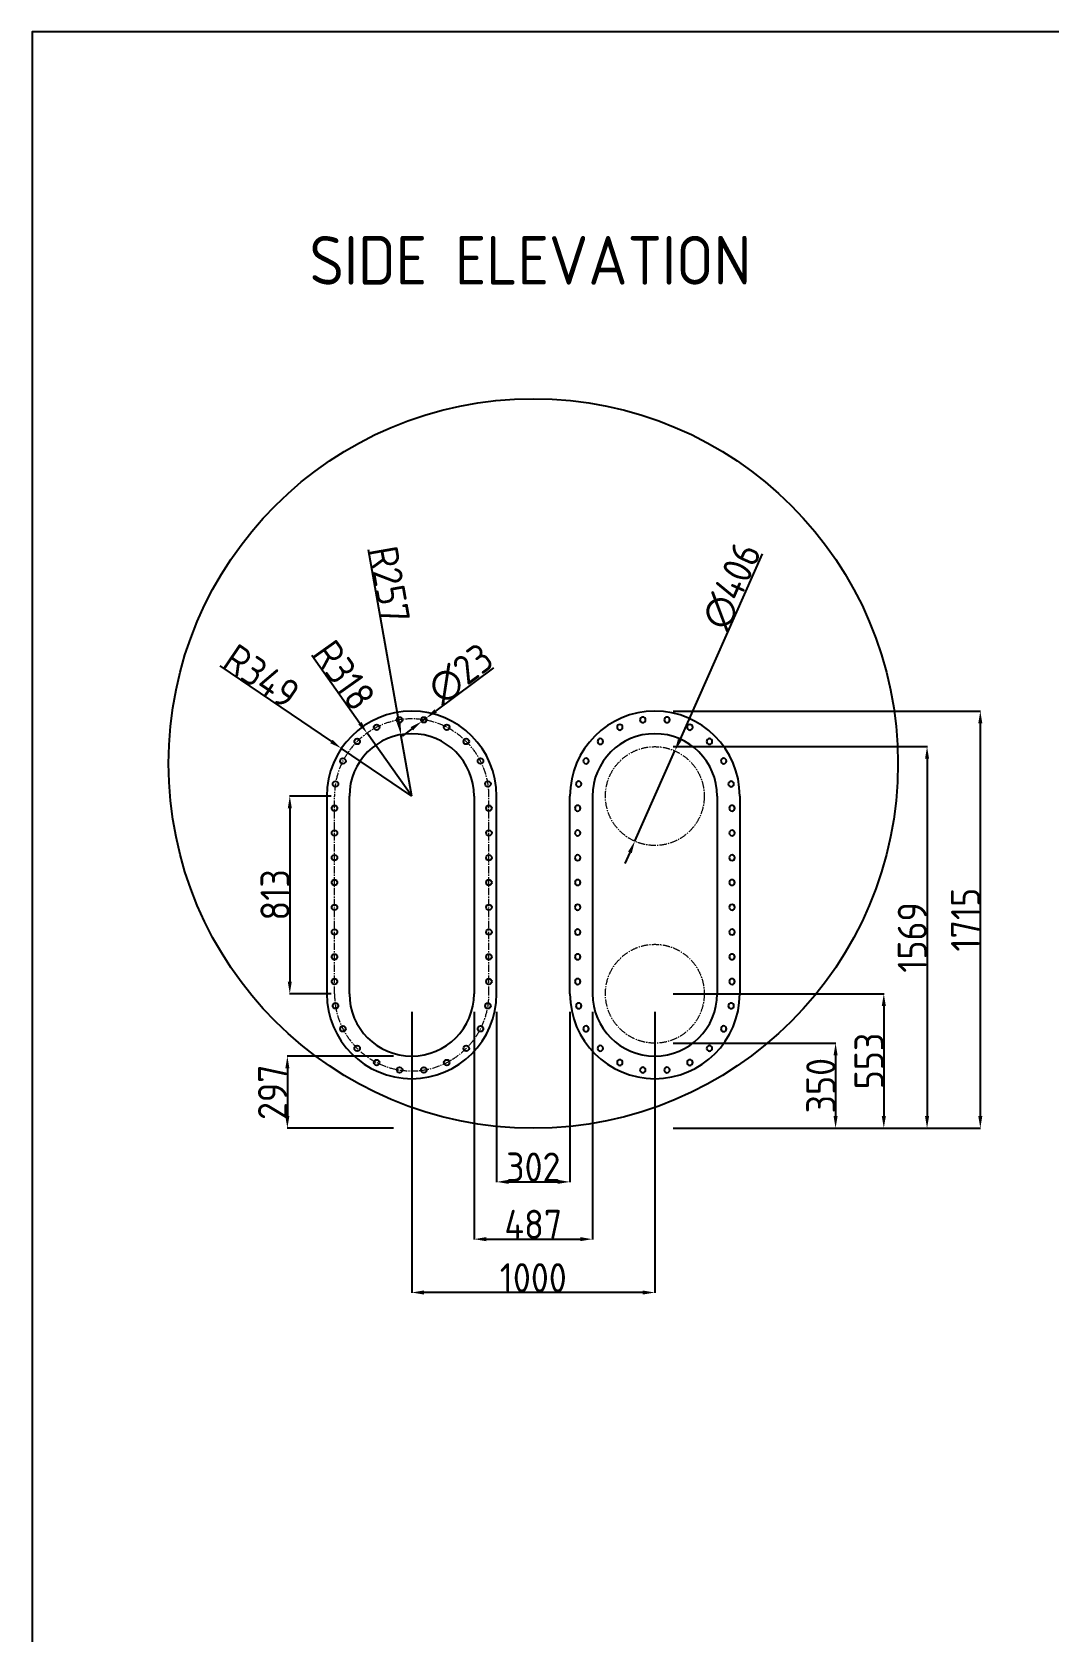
# Model space of a CAD drawing. Header units: inches. Extents: x 23330 to 45059, y 73 to 14133.
# Drawn here: x 23330 to 27509, y 7554 to 14133 of the extents above; entities that cross this region are included whole.
import ezdxf

# ---------------------------------------------------------------- set-up
doc = ezdxf.new("R2010")
doc.units = ezdxf.units.IN
doc.header["$LTSCALE"] = 40
doc.header["$MEASUREMENT"] = 0
doc.linetypes.add('CENTER2', pattern=[1.125, 0.75, -0.125, 0.125, -0.125])
doc.layers.add('fitting', color=7, linetype='CENTER2', lineweight=0)
doc.styles.get("Standard").update_dxf_attribs({"font": 'isocp.shx', "height": 120, "bigfont": '@extfont2.shx'})
doc.dimstyles.new('ISO-25', dxfattribs={"dimtxt": 120, "dimasz": 50, "dimexe": 1.25, "dimexo": 75, "dimtad": 1, "dimdec": 0, "dimtxsty": 'Standard', "dimcen": 0, "dimclrd": 1, "dimclre": 1, "dimclrt": 1, "dimazin": 0, "dimtfac": 1, "dimtdec": 0, "dimtmove": 0, "dimatfit": 3, "dimfxl": 1, "dimtfillclr": 1, "dimarcsym": 0})

# ---------------------------------------------------------------- blocks, each defined once
blk = doc.blocks.new('*U47')
blk.add_circle((0, 0), 11.5)
blk = doc.blocks.new('*U48')
at = {"color": 0, "linetype": 'ByBlock', "lineweight": -2, "transparency": 16777216, "rotation": 270.0096457540354}
for p in [(4575.4, 1843.3), (4575.4, 1741.4), (4575.4, 1639.6), (4575.5, 1537.8), (4575.5, 1435.9), (4575.5, 1334.1), (4575.5, 1232.3), (4575.5, 1130.5)]:
    blk.add_blockref('*U47', p, dxfattribs=at)
blk = doc.blocks.new('*U43')
blk.add_circle((0, 0), 11.5)
blk = doc.blocks.new('*U44')
at = {"color": 0, "linetype": 'ByBlock', "lineweight": -2, "transparency": 16777216}
for p, rotation in [((4113.8, 2176.2), 107.9999999999999), ((4208.2, 2206.8), 89.9999999999999), ((4307.6, 2206.8), 71.99999999999993), ((4402, 2176.2), 53.99999999999994), ((4033.4, 2117.8), 125.9999999999998), ((4482.4, 2117.8), 35.99999999999994), ((3975, 2037.4), 143.9999999999998), ((4540.8, 2037.4), 17.99999999999997), ((3944.3, 1942.9), 161.9999999999998)]:
    blk.add_blockref('*U43', p, dxfattribs=dict(at, rotation=rotation))
blk.add_blockref('*U43', (4571.5, 1942.9), dxfattribs=at)
blk = doc.blocks.new('*U45')
blk.add_circle((0, 0), 11.5)
blk = doc.blocks.new('*U46')
at = {"color": 0, "linetype": 'ByBlock', "lineweight": -2, "transparency": 16777216}
for p, rotation in [((4113.8, 2176.2), 107.9999999999999), ((4208.2, 2206.8), 89.9999999999999), ((4307.6, 2206.8), 71.99999999999993), ((4402, 2176.2), 53.99999999999994), ((4033.4, 2117.8), 125.9999999999998), ((4482.4, 2117.8), 35.99999999999994), ((3975, 2037.4), 143.9999999999998), ((4540.8, 2037.4), 17.99999999999997), ((3944.3, 1942.9), 161.9999999999998)]:
    blk.add_blockref('*U45', p, dxfattribs=dict(at, rotation=rotation))
blk.add_blockref('*U45', (4571.5, 1942.9), dxfattribs=at)
blk = doc.blocks.new('*U49')
blk.add_circle((0, 0), 11.5)
blk = doc.blocks.new('*U50')
at = {"color": 0, "linetype": 'ByBlock', "lineweight": -2, "transparency": 16777216, "rotation": 270.0096457540354}
for p in [(4575.4, 1843.3), (4575.4, 1741.4), (4575.4, 1639.6), (4575.5, 1537.8), (4575.5, 1435.9), (4575.5, 1334.1), (4575.5, 1232.3), (4575.5, 1130.5)]:
    blk.add_blockref('*U49', p, dxfattribs=at)
blk = doc.blocks.new('*U55')
blk.add_circle((0, 0), 11.5)
blk = doc.blocks.new('*U56')
at = {"color": 0, "linetype": 'ByBlock', "lineweight": -2, "transparency": 16777216, "rotation": 270.0096457540354}
for p in [(4575.4, 1843.3), (4575.4, 1741.4), (4575.4, 1639.6), (4575.5, 1537.8), (4575.5, 1435.9), (4575.5, 1334.1), (4575.5, 1232.3), (4575.5, 1130.5)]:
    blk.add_blockref('*U55', p, dxfattribs=at)
blk = doc.blocks.new('*U51')
blk.add_circle((0, 0), 11.5)
blk = doc.blocks.new('*U52')
at = {"color": 0, "linetype": 'ByBlock', "lineweight": -2, "transparency": 16777216}
for p, rotation in [((4113.8, 2176.2), 107.9999999999999), ((4208.2, 2206.8), 89.9999999999999), ((4307.6, 2206.8), 71.99999999999993), ((4402, 2176.2), 53.99999999999994), ((4033.4, 2117.8), 125.9999999999998), ((4482.4, 2117.8), 35.99999999999994), ((3975, 2037.4), 143.9999999999998), ((4540.8, 2037.4), 17.99999999999997), ((3944.3, 1942.9), 161.9999999999998)]:
    blk.add_blockref('*U51', p, dxfattribs=dict(at, rotation=rotation))
blk.add_blockref('*U51', (4571.5, 1942.9), dxfattribs=at)
blk = doc.blocks.new('*U53')
blk.add_circle((0, 0), 11.5)
blk = doc.blocks.new('*U54')
at = {"color": 0, "linetype": 'ByBlock', "lineweight": -2, "transparency": 16777216}
for p, rotation in [((4113.8, 2176.2), 107.9999999999999), ((4208.2, 2206.8), 89.9999999999999), ((4307.6, 2206.8), 71.99999999999993), ((4402, 2176.2), 53.99999999999994), ((4033.4, 2117.8), 125.9999999999998), ((4482.4, 2117.8), 35.99999999999994), ((3975, 2037.4), 143.9999999999998), ((4540.8, 2037.4), 17.99999999999997), ((3944.3, 1942.9), 161.9999999999998)]:
    blk.add_blockref('*U53', p, dxfattribs=dict(at, rotation=rotation))
blk.add_blockref('*U53', (4571.5, 1942.9), dxfattribs=at)
blk = doc.blocks.new('*U57')
blk.add_circle((0, 0), 11.5)
blk = doc.blocks.new('*U58')
at = {"color": 0, "linetype": 'ByBlock', "lineweight": -2, "transparency": 16777216, "rotation": 270.0096457540354}
for p in [(4575.4, 1843.3), (4575.4, 1741.4), (4575.4, 1639.6), (4575.5, 1537.8), (4575.5, 1435.9), (4575.5, 1334.1), (4575.5, 1232.3), (4575.5, 1130.5)]:
    blk.add_blockref('*U57', p, dxfattribs=at)
blk = doc.blocks.new('*D134')
at = {"color": 1, "lineweight": -2, "transparency": 16777216}
for p, q in [((24101.9, 11526.9), (24561.1, 11215.4)), ((24891.5, 10991.2), (24602.5, 11187.3))]:
    blk.add_line(p, q, dxfattribs=at)
at = {"color": 1, "transparency": 16777216}
blk.add_solid([(24565.8, 11222.3), (24556.4, 11208.5), (24602.5, 11187.3)], dxfattribs=at)
at = {"layer": 'Defpoints', "color": 0, "transparency": 16777216}
for p in [(24602.5, 11187.3), (24891.5, 10991.2)]:
    blk.add_point(p, dxfattribs=at)
at = {"color": 1, "transparency": 16777216, "insert": (24274.1, 11483.4), "char_height": 120, "attachment_point": 5, "rotation": 325.84614}
blk.add_mtext('R349', dxfattribs=at)
blk = doc.blocks.new('*D135')
at = {"color": 1, "lineweight": -2, "transparency": 16777216}
for p, q in [((24712.9, 12004.6), (24838.3, 11293.1)), ((24891.5, 10991.2), (24847, 11243.9))]:
    blk.add_line(p, q, dxfattribs=at)
at = {"color": 1, "transparency": 16777216}
blk.add_solid([(24846.5, 11294.5), (24830.1, 11291.7), (24847, 11243.9)], dxfattribs=at)
at = {"layer": 'Defpoints', "color": 0, "transparency": 16777216}
for p in [(24847, 11243.9), (24891.5, 10991.2)]:
    blk.add_point(p, dxfattribs=at)
at = {"color": 1, "transparency": 16777216, "insert": (24799.8, 11860.9), "char_height": 120, "attachment_point": 5, "rotation": 279.99332}
blk.add_mtext('R257', dxfattribs=at)
blk = doc.blocks.new('*D136')
at = {"color": 1, "lineweight": -2, "transparency": 16777216}
for p, q in [((25228, 11518.6), (24990.5, 11341.6)), ((24891.8, 11268.1), (24851.8, 11238.2)), ((24931.9, 11297.9), (24950.4, 11311.7))]:
    blk.add_line(p, q, dxfattribs=at)
at = {"color": 1, "transparency": 16777216}
for points in [[(24985.5, 11348.2), (24995.4, 11334.9), (24950.4, 11311.7)], [(24886.9, 11274.7), (24896.8, 11261.4), (24931.9, 11297.9)]]:
    blk.add_solid(points, dxfattribs=at)
at = {"layer": 'Defpoints', "color": 0, "transparency": 16777216}
for p in [(24931.9, 11297.9), (24950.4, 11311.7)]:
    blk.add_point(p, dxfattribs=at)
at = {"color": 1, "transparency": 16777216, "insert": (25093, 11493.6), "char_height": 120, "attachment_point": 5, "rotation": 36.70085}
blk.add_mtext('∅23', dxfattribs=at)
blk = doc.blocks.new('*D137')
at = {"color": 1, "lineweight": -2, "transparency": 16777216}
for p, q in [((24559.9, 10991.2), (24388.7, 10991.2)), ((24390, 10941.2), (24390, 10228.4)), ((24559.9, 10178.4), (24388.7, 10178.4))]:
    blk.add_line(p, q, dxfattribs=at)
at = {"color": 1, "transparency": 16777216}
for points in [[(24381.7, 10941.2), (24398.3, 10941.2), (24390, 10991.2)], [(24381.7, 10228.4), (24398.3, 10228.4), (24390, 10178.4)]]:
    blk.add_solid(points, dxfattribs=at)
at = {"layer": 'Defpoints', "color": 0, "transparency": 16777216}
for p in [(24634.9, 10991.2), (24390, 10178.4), (24634.9, 10178.4)]:
    blk.add_point(p, dxfattribs=at)
at = {"color": 1, "transparency": 16777216, "insert": (24329.4, 10584.8), "char_height": 120, "attachment_point": 5, "rotation": 90}
blk.add_mtext('813', dxfattribs=at)
blk = doc.blocks.new('*D138')
at = {"color": 1, "lineweight": -2, "transparency": 16777216}
for p, q in [((24480.1, 11570.6), (24678.7, 11290.8)), ((24891.5, 10991.2), (24707.7, 11250.1))]:
    blk.add_line(p, q, dxfattribs=at)
at = {"color": 1, "transparency": 16777216}
blk.add_solid([(24685.5, 11295.7), (24671.9, 11286), (24707.7, 11250.1)], dxfattribs=at)
at = {"layer": 'Defpoints', "color": 0, "transparency": 16777216}
for p in [(24707.7, 11250.1), (24891.5, 10991.2)]:
    blk.add_point(p, dxfattribs=at)
at = {"color": 1, "transparency": 16777216, "insert": (24613.2, 11487.8), "char_height": 120, "attachment_point": 5, "rotation": 305.37966}
blk.add_mtext('R318', dxfattribs=at)
blk = doc.blocks.new('*D139')
at = {"color": 1, "lineweight": -2, "transparency": 16777216}
for p, q in [((26332.9, 11987.7), (25994, 11222.7)), ((25809.2, 10805.4), (25973.8, 11177)), ((25788.9, 10759.7), (25768.7, 10714))]:
    blk.add_line(p, q, dxfattribs=at)
at = {"color": 1, "transparency": 16777216}
for points in [[(25986.4, 11226.1), (26001.7, 11219.3), (25973.8, 11177)], [(25781.3, 10763.1), (25796.6, 10756.3), (25809.2, 10805.4)]]:
    blk.add_solid(points, dxfattribs=at)
at = {"layer": 'Defpoints', "color": 0, "transparency": 16777216}
for p in [(25973.8, 11177), (25809.2, 10805.4)]:
    blk.add_point(p, dxfattribs=at)
at = {"color": 1, "transparency": 16777216, "insert": (26208, 11855.3), "char_height": 120, "attachment_point": 5, "rotation": 66.10736}
blk.add_mtext('∅406', dxfattribs=at)
blk = doc.blocks.new('*D142')
at = {"color": 1, "lineweight": -2, "transparency": 16777216}
for p, q in [((25966.5, 10178.4), (26834.5, 10178.4)), ((26833.2, 10128.4), (26833.2, 9675.2)), ((25966.5, 9625.2), (26834.5, 9625.2))]:
    blk.add_line(p, q, dxfattribs=at)
at = {"color": 1, "transparency": 16777216}
for points in [[(26824.9, 10128.4), (26841.6, 10128.4), (26833.2, 10178.4)], [(26824.9, 9675.2), (26841.6, 9675.2), (26833.2, 9625.2)]]:
    blk.add_solid(points, dxfattribs=at)
at = {"layer": 'Defpoints', "color": 0, "transparency": 16777216}
for p in [(25891.5, 10178.4), (25891.5, 9625.2), (26833.2, 9625.2)]:
    blk.add_point(p, dxfattribs=at)
at = {"color": 1, "transparency": 16777216, "insert": (26772.6, 9901.8), "char_height": 120, "attachment_point": 5, "rotation": 90}
blk.add_mtext('553', dxfattribs=at)
blk = doc.blocks.new('*D143')
at = {"color": 1, "lineweight": -2, "transparency": 16777216}
for p, q in [((25966.5, 9975.2), (26636.1, 9975.2)), ((26634.8, 9925.2), (26634.8, 9675.4)), ((25966.5, 9625.4), (26636.1, 9625.4))]:
    blk.add_line(p, q, dxfattribs=at)
at = {"color": 1, "transparency": 16777216}
for points in [[(26626.5, 9925.2), (26643.2, 9925.2), (26634.8, 9975.2)], [(26626.5, 9675.4), (26643.2, 9675.4), (26634.8, 9625.4)]]:
    blk.add_solid(points, dxfattribs=at)
at = {"layer": 'Defpoints', "color": 0, "transparency": 16777216}
for p in [(25891.5, 9975.2), (25891.5, 9625.4), (26634.8, 9625.4)]:
    blk.add_point(p, dxfattribs=at)
at = {"color": 1, "transparency": 16777216, "insert": (26574.2, 9800.3), "char_height": 120, "attachment_point": 5, "rotation": 90}
blk.add_mtext('350', dxfattribs=at)
blk = doc.blocks.new('*D144')
at = {"color": 1, "lineweight": -2, "transparency": 16777216}
for p, q in [((25966.5, 11340.5), (27231.4, 11340.5)), ((27230.1, 11290.5), (27230.1, 9675.4)), ((25966.5, 9625.4), (27231.4, 9625.4))]:
    blk.add_line(p, q, dxfattribs=at)
at = {"color": 1, "transparency": 16777216}
for points in [[(27221.8, 11290.5), (27238.5, 11290.5), (27230.1, 11340.5)], [(27221.8, 9675.4), (27238.5, 9675.4), (27230.1, 9625.4)]]:
    blk.add_solid(points, dxfattribs=at)
at = {"layer": 'Defpoints', "color": 0, "transparency": 16777216}
for p in [(25891.5, 11340.5), (25891.5, 9625.4), (27230.1, 9625.4)]:
    blk.add_point(p, dxfattribs=at)
at = {"color": 1, "transparency": 16777216, "insert": (27169.5, 10482.9), "char_height": 120, "attachment_point": 5, "rotation": 90}
blk.add_mtext('1715', dxfattribs=at)
blk = doc.blocks.new('*D145')
at = {"color": 1, "lineweight": -2, "transparency": 16777216}
for p, q in [((24816.5, 9921.9), (24378.7, 9921.9)), ((24380, 9871.9), (24380, 9675.2)), ((24816.5, 9625.2), (24378.7, 9625.2))]:
    blk.add_line(p, q, dxfattribs=at)
at = {"color": 1, "transparency": 16777216}
for points in [[(24371.6, 9871.9), (24388.3, 9871.9), (24380, 9921.9)], [(24371.6, 9675.2), (24388.3, 9675.2), (24380, 9625.2)]]:
    blk.add_solid(points, dxfattribs=at)
at = {"layer": 'Defpoints', "color": 0, "transparency": 16777216}
for p in [(24891.5, 9921.9), (24380, 9625.2), (24891.5, 9625.2)]:
    blk.add_point(p, dxfattribs=at)
at = {"color": 1, "transparency": 16777216, "insert": (24319.3, 9773.5), "char_height": 120, "attachment_point": 5, "rotation": 90}
blk.add_mtext('297', dxfattribs=at)
blk = doc.blocks.new('*D146')
at = {"color": 1, "lineweight": -2, "transparency": 16777216}
for p, q in [((25966.5, 11194.4), (27012.3, 11194.4)), ((27011.1, 11144.4), (27011.1, 9675.4)), ((25966.5, 9625.4), (27012.3, 9625.4))]:
    blk.add_line(p, q, dxfattribs=at)
at = {"color": 1, "transparency": 16777216}
for points in [[(27002.8, 11144.4), (27019.4, 11144.4), (27011.1, 11194.4)], [(27002.8, 9675.4), (27019.4, 9675.4), (27011.1, 9625.4)]]:
    blk.add_solid(points, dxfattribs=at)
at = {"layer": 'Defpoints', "color": 0, "transparency": 16777216}
for p in [(25891.5, 11194.4), (25891.5, 9625.4), (27011.1, 9625.4)]:
    blk.add_point(p, dxfattribs=at)
at = {"color": 1, "transparency": 16777216, "insert": (26950.5, 10409.9), "char_height": 120, "attachment_point": 5, "rotation": 90}
blk.add_mtext('1569', dxfattribs=at)
blk = doc.blocks.new('*D147')
at = {"color": 1, "lineweight": -2, "transparency": 16777216}
for p, q in [((24891.5, 10103.4), (24891.5, 8948.7)), ((25891.5, 10103.4), (25891.5, 8948.7)), ((25841.5, 8949.9), (24941.5, 8949.9))]:
    blk.add_line(p, q, dxfattribs=at)
at = {"color": 1, "transparency": 16777216}
for points in [[(24941.5, 8958.2), (24941.5, 8941.6), (24891.5, 8949.9)], [(25841.5, 8958.2), (25841.5, 8941.6), (25891.5, 8949.9)]]:
    blk.add_solid(points, dxfattribs=at)
at = {"layer": 'Defpoints', "color": 0, "transparency": 16777216}
for p in [(24891.5, 10178.4), (25891.5, 10178.4), (24891.5, 8949.9)]:
    blk.add_point(p, dxfattribs=at)
at = {"color": 1, "transparency": 16777216, "insert": (25391.5, 9010.5), "char_height": 120, "attachment_point": 5}
blk.add_mtext('1000', dxfattribs=at)
blk = doc.blocks.new('*D148')
at = {"color": 1, "lineweight": -2, "transparency": 16777216}
for p, q in [((25240.7, 10103.4), (25240.7, 9403.6)), ((25542.2, 10103.4), (25542.2, 9403.6)), ((25290.7, 9404.8), (25492.2, 9404.8))]:
    blk.add_line(p, q, dxfattribs=at)
at = {"color": 1, "transparency": 16777216}
for points in [[(25290.7, 9413.2), (25290.7, 9396.5), (25240.7, 9404.8)], [(25492.2, 9413.2), (25492.2, 9396.5), (25542.2, 9404.8)]]:
    blk.add_solid(points, dxfattribs=at)
at = {"layer": 'Defpoints', "color": 0, "transparency": 16777216}
for p in [(25240.7, 10178.4), (25542.2, 10178.4), (25542.2, 9404.8)]:
    blk.add_point(p, dxfattribs=at)
at = {"color": 1, "transparency": 16777216, "insert": (25391.5, 9465.5), "char_height": 120, "attachment_point": 5}
blk.add_mtext('302', dxfattribs=at)
blk = doc.blocks.new('*D149')
at = {"color": 1, "lineweight": -2, "transparency": 16777216}
for p, q in [((25148, 10103.4), (25148, 9168)), ((25634.9, 10103.4), (25634.9, 9168)), ((25198, 9169.2), (25584.9, 9169.2))]:
    blk.add_line(p, q, dxfattribs=at)
at = {"color": 1, "transparency": 16777216}
for points in [[(25198, 9177.6), (25198, 9160.9), (25148, 9169.2)], [(25584.9, 9177.6), (25584.9, 9160.9), (25634.9, 9169.2)]]:
    blk.add_solid(points, dxfattribs=at)
at = {"layer": 'Defpoints', "color": 0, "transparency": 16777216}
for p in [(25148, 10178.4), (25634.9, 10178.4), (25634.9, 9169.2)]:
    blk.add_point(p, dxfattribs=at)
at = {"color": 1, "transparency": 16777216, "insert": (25391.5, 9229.9), "char_height": 120, "attachment_point": 5}
blk.add_mtext('487', dxfattribs=at)

msp = doc.modelspace()

# ---------------------------------------------------------------- linework, layer by layer
for p, q in [((24542.2, 10991.2), (24542.2, 10178.4)), ((24634.9, 10991.2), (24634.9, 10178.4)), ((25148, 10991.2), (25148, 10178.4)), ((25240.7, 10178.4), (25240.7, 10991.2)), ((25542.2, 10178.4), (25542.2, 10991.2)), ((25634.9, 10991.2), (25634.9, 10178.4)), ((26148, 10991.2), (26148, 10178.4)), ((26240.7, 10991.2), (26240.7, 10178.4))]:
    msp.add_line(p, q)
msp.add_lwpolyline([(23329.7, 72.9), (45059.1, 72.9), (45059.1, 14133.1), (23329.7, 14133.1)], close=True)
msp.add_circle((25391.5, 11125.3), 1500)
for centre, radius, start, end in [((24891.5, 10991.2), 349.2, 0, 180), ((25891.5, 10991.2), 349.2, 0, 180), ((24891.5, 10991.2), 256.5, 0, 180), ((25891.5, 10991.2), 256.5, 0, 180), ((24891.5, 10178.4), 349.2, 180, 0), ((24891.5, 10178.4), 256.5, 180, 0), ((25891.5, 10178.4), 349.2, 180, 0), ((25891.5, 10178.4), 256.5, 180, 0)]:
    msp.add_arc(centre, radius, start, end)
at = {"layer": 'fitting'}
for p, q in [((24574, 10178.4), (24574, 10991.2)), ((25209, 10178.4), (25209, 10991.2))]:
    msp.add_line(p, q, dxfattribs=at)
for centre in [(25891.5, 10991.2), (25891.5, 10178.4)]:
    msp.add_circle(centre, 203.2, dxfattribs=at)
for centre, start, end in [((24891.5, 10991.2), 0, 180), ((24891.5, 10178.4), 180, 0)]:
    msp.add_arc(centre, 317.5, start, end, dxfattribs=at)

# ---------------------------------------------------------------- block references
for name, p in [('*U44', (20633.6, 9098)), ('*U50', (19998.5, 9098)), ('*U48', (20633.6, 9098))]:
    msp.add_blockref(name, p)
at = {"xscale": -1}
for name, p in [('*U52', (30149.4, 9098)), ('*U56', (30149.4, 9098)), ('*U58', (30784.5, 9098))]:
    msp.add_blockref(name, p, dxfattribs=at)
at = {"rotation": 179.9999999999998}
msp.add_blockref('*U46', (29149.4, 12071.7), dxfattribs=at)
at = {"xscale": -1, "rotation": 180}
msp.add_blockref('*U54', (21633.6, 12071.7), dxfattribs=at)

# ---------------------------------------------------------------- texts
at = {"insert": (24470.8, 13294.2), "char_height": 200, "width": 1961.317, "attachment_point": 1}
msp.add_mtext('SIDE ELEVATION', dxfattribs=at)

# ---------------------------------------------------------------- dimensions: what is measured, and where the dimension line sits
for mpoint, picture, middle in [((24847, 11243.9), '*D135', (24740.1, 11850.3)), ((24602.5, 11187.3), '*D134', (24240, 11433.2)), ((24707.7, 11250.1), '*D138', (24563.8, 11452.7))]:
    dim = msp.add_radius_dim(center=(24891.5, 10991.2), mpoint=mpoint, dimstyle='ISO-25')
    dim.commit()
    dim.dimension.update_dxf_attribs({"geometry": picture, "text_midpoint": middle, "dimtype": 164})
dim = msp.add_diameter_dim_2p(p1=(25809.2, 10805.4), p2=(25973.8, 11177), dimstyle='ISO-25')
dim.commit()
dim.dimension.update_dxf_attribs({"geometry": '*D139', "text_midpoint": (26263.4, 11830.8), "dimtype": 163})
dim = msp.add_diameter_dim_2p(p1=(24931.9, 11297.9), p2=(24950.4, 11311.7), dimstyle='ISO-25')
dim.commit()
dim.dimension.update_dxf_attribs({"geometry": '*D136', "text_midpoint": (25093, 11493.6)})
for base, p1, p2, picture, middle in [((27230.1, 9625.4), (25891.5, 11340.5), (25891.5, 9625.4), '*D144', (27230.1, 10482.9)), ((27011.1, 9625.4), (25891.5, 11194.4), (25891.5, 9625.4), '*D146', (27011.1, 10409.9)), ((26833.2, 9625.2), (25891.5, 10178.4), (25891.5, 9625.2), '*D142', (26833.2, 9901.8)), ((26634.8, 9625.4), (25891.5, 9975.2), (25891.5, 9625.4), '*D143', (26634.8, 9800.3))]:
    dim = msp.add_linear_dim(base=base, p1=p1, p2=p2, angle=90, dimstyle='ISO-25')
    dim.commit()
    dim.dimension.update_dxf_attribs({"geometry": picture, "text_midpoint": middle, "dimtype": 160})
for base, p1, p2, picture, middle in [((24390, 10178.4), (24634.9, 10991.2), (24634.9, 10178.4), '*D137', (24329.4, 10584.8)), ((24380, 9625.2), (24891.5, 9921.9), (24891.5, 9625.2), '*D145', (24319.3, 9773.5))]:
    dim = msp.add_linear_dim(base=base, p1=p1, p2=p2, angle=90, dimstyle='ISO-25')
    dim.commit()
    dim.dimension.update_dxf_attribs({"geometry": picture, "text_midpoint": middle})
for base, p1, p2, picture, middle in [((24891.5, 8949.9), (25891.5, 10178.4), (24891.5, 10178.4), '*D147', (25391.5, 8949.9)), ((25634.9, 9169.2), (25148, 10178.4), (25634.9, 10178.4), '*D149', (25391.5, 9169.2)), ((25542.2379471, 9404.8244586), (25240.7379471, 10178.414134), (25542.2379471, 10178.414134), '*D148', (25391.4879471, 9404.8244586))]:
    dim = msp.add_linear_dim(base=base, p1=p1, p2=p2, dimstyle='ISO-25')
    dim.commit()
    dim.dimension.update_dxf_attribs({"geometry": picture, "text_midpoint": middle, "dimtype": 160})

doc.saveas('drawing.dxf')
